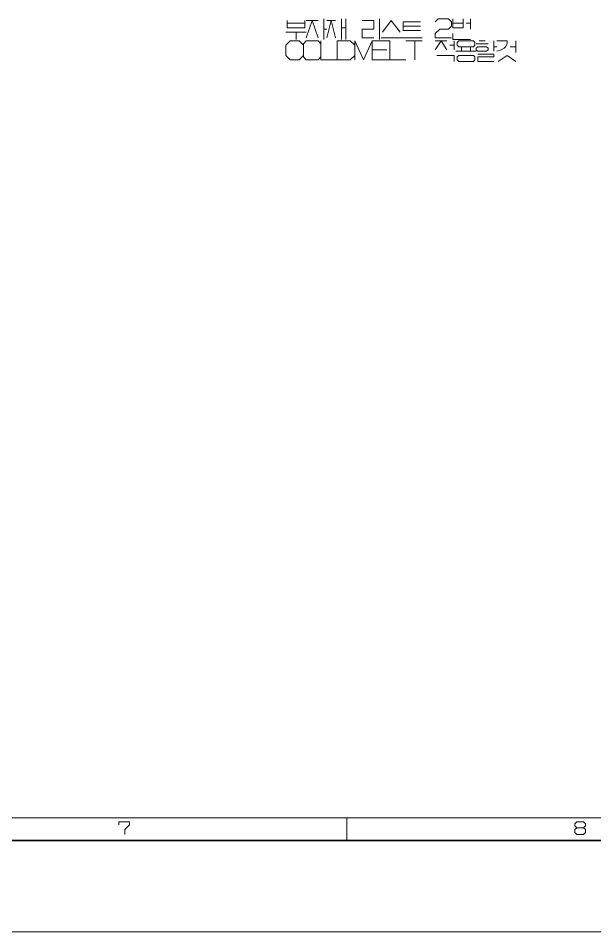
# Model space of a CAD drawing. Header units: millimetres. Extents: x 0 to 174, y 0 to 33.
# Drawn here: x 25.51 to 30.49, y 0 to 7.89 of the extents above; entities that cross this region are included whole.
import ezdxf

# ---------------------------------------------------------------- set-up
doc = ezdxf.new("R2010")
doc.units = ezdxf.units.MM
doc.layers.add('PDF_Geomertry', color=7, linetype='Continuous', true_color=0x405f80)

msp = doc.modelspace()

# ---------------------------------------------------------------- linework, layer by layer
at = {"layer": 'PDF_Geomertry', "color": 7, "lineweight": 13}
for points in [[(173.6221, 33.1111), (173.6221, 0.0008), (0, 0.0008), (0, 33.1111)], [(27.8325, 7.8725), (27.8325, 7.8092), (27.9843, 7.8092), (27.9843, 7.8725), (27.9843, 7.8471), (27.8325, 7.8471)], [(27.9969, 7.8725), (28.0982, 7.8725)], [(27.9969, 7.7206), (28.0476, 7.8725), (28.0982, 7.7206)], [(28.1489, 7.8851), (28.1489, 7.7079)], [(28.1742, 7.8725), (28.2501, 7.8725)], [(28.1742, 7.7206), (28.2121, 7.8725), (28.2501, 7.7206)], [(28.3007, 7.8851), (28.3007, 7.7079)], [(28.3386, 7.8851), (28.3386, 7.7079)], [(28.4779, 7.8725), (28.5792, 7.8725), (28.5792, 7.7965), (28.4779, 7.7965), (28.4779, 7.7206), (28.5792, 7.7206)], [(28.6297, 7.8851), (28.6297, 7.7079)], [(28.655, 7.7713), (28.731, 7.8725), (28.8069, 7.7713)], [(28.984, 7.8599), (28.8322, 7.8599), (28.8322, 7.7839), (28.984, 7.7839)], [(28.8322, 7.8218), (28.984, 7.8218)], [(29.1106, 7.8599), (29.136, 7.8851), (29.2244, 7.8851), (29.2499, 7.8599), (29.2499, 7.8218), (29.2244, 7.7965), (29.1486, 7.7965), (29.1106, 7.7586), (29.1106, 7.7206), (29.2499, 7.7206)], [(29.2625, 7.8851), (29.2625, 7.8092), (29.351, 7.8092), (29.351, 7.8851), (29.351, 7.8471), (29.2625, 7.8471)], [(29.3764, 7.8471), (29.4143, 7.8471)], [(29.4143, 7.8851), (29.4143, 7.7965)], [(27.8199, 7.7713), (27.9969, 7.7713)], [(27.9085, 7.7713), (27.9085, 7.7079)], [(28.1489, 7.7965), (28.1742, 7.7965)], [(28.3007, 7.8092), (28.3386, 7.8092)], [(29.2625, 7.7586), (29.2625, 7.7079), (29.4143, 7.7079)], [(27.9717, 7.6574), (27.9337, 7.6953), (27.8578, 7.6953), (27.8199, 7.6574), (27.8199, 7.5688), (27.8578, 7.5308), (27.9337, 7.5308), (27.9717, 7.5688)], [(28.1235, 7.6953), (28.1235, 7.5308), (28.2628, 7.5308)], [(28.4146, 7.5308), (28.4146, 7.6953), (28.4906, 7.5308), (28.5664, 7.6953), (28.5664, 7.5308)], [(28.8575, 7.5308), (28.7183, 7.5308), (28.7183, 7.6953), (28.5664, 7.6953), (28.5664, 7.5308), (28.7183, 7.5308)], [(28.6424, 7.7206), (28.8196, 7.7206), (28.9967, 7.7206)], [(28.8575, 7.6953), (28.9967, 7.6953)], [(28.9335, 7.6953), (28.9335, 7.5308)], [(29.1106, 7.6953), (29.2118, 7.6953)], [(29.1106, 7.6193), (29.1613, 7.6953), (29.2118, 7.6193)], [(29.2371, 7.6574), (29.2751, 7.6574)], [(29.2751, 7.6953), (29.2751, 7.6193)], [(29.4649, 7.67), (29.5661, 7.67)], [(29.4903, 7.6953), (29.5408, 7.6953)], [(29.6168, 7.6953), (29.6168, 7.6067)], [(29.6421, 7.6953), (29.7307, 7.6953), (29.7307, 7.67), (29.7181, 7.6447), (29.7054, 7.6321), (29.68, 7.6193), (29.6421, 7.6067)], [(29.8065, 7.6953), (29.8065, 7.594)], [(28.6931, 7.6193), (28.5664, 7.6193)], [(29.2878, 7.6067), (29.4649, 7.6067)], [(29.3383, 7.6447), (29.3383, 7.6067)], [(29.4143, 7.6447), (29.4143, 7.6067)], [(29.4776, 7.5814), (29.6168, 7.5814), (29.6168, 7.5561), (29.4776, 7.5561), (29.4776, 7.5182), (29.6168, 7.5182)], [(29.6168, 7.6447), (29.6421, 7.6447)], [(29.756, 7.6447), (29.8065, 7.6447)], [(29.1232, 7.5688), (29.2751, 7.5688), (29.2751, 7.5182)], [(29.6547, 7.5182), (29.7307, 7.5688), (29.8065, 7.5182)], [(26.3779, 0.9246), (26.3779, 0.95), (26.4708, 0.95), (26.4708, 0.9246), (26.4286, 0.8825), (26.4286, 0.8403)], [(28.3465, 0.9851), (28.3465, 0.7882)], [(30.3318, 0.8993), (30.315, 0.8825), (30.315, 0.8571), (30.3318, 0.8403), (30.391, 0.8403), (30.4078, 0.8571), (30.4078, 0.8825), (30.391, 0.8993)]]:
    msp.add_lwpolyline(points, dxfattribs=at)
at = {"layer": 'PDF_Geomertry', "color": 7, "lineweight": 35}
msp.add_lwpolyline([(0.7874, 0.7882), (0.7874, 32.3236), (172.8346, 32.3236), (172.8346, 0.7882)], close=True, dxfattribs=at)
at = {"layer": 'PDF_Geomertry', "color": 7, "lineweight": 13}
for points in [[(0.9843, 0.9851), (0.9843, 32.1268), (172.6378, 32.1268), (172.6378, 0.9851)], [(27.9969, 7.6953), (28.0982, 7.6953), (28.1235, 7.67), (28.1235, 7.5561), (28.0982, 7.5308), (27.9969, 7.5308), (27.9717, 7.5561), (27.9717, 7.67), (27.9969, 7.6953)], [(28.2628, 7.6953), (28.3767, 7.6953), (28.4146, 7.6574), (28.4146, 7.5688), (28.3767, 7.5308), (28.2628, 7.5308), (28.2628, 7.6953)], [(29.3131, 7.6953), (29.4396, 7.6953), (29.4522, 7.6826), (29.4522, 7.6574), (29.4396, 7.6447), (29.3131, 7.6447), (29.3004, 7.6574), (29.3004, 7.6826), (29.3131, 7.6953)], [(29.4776, 7.6447), (29.5535, 7.6447), (29.5661, 7.6321), (29.5661, 7.6193), (29.5535, 7.6067), (29.4776, 7.6067), (29.4649, 7.6193), (29.4649, 7.6321), (29.4776, 7.6447)], [(29.3131, 7.5688), (29.4396, 7.5688), (29.4522, 7.5561), (29.4522, 7.5308), (29.4396, 7.5182), (29.3131, 7.5182), (29.3004, 7.5308), (29.3004, 7.5561), (29.3131, 7.5688)], [(30.3318, 0.95), (30.391, 0.95), (30.4078, 0.9331), (30.4078, 0.9162), (30.391, 0.8993), (30.3318, 0.8993), (30.315, 0.9162), (30.315, 0.9331), (30.3318, 0.95)]]:
    msp.add_lwpolyline(points, close=True, dxfattribs=at)

doc.saveas('drawing.dxf')
